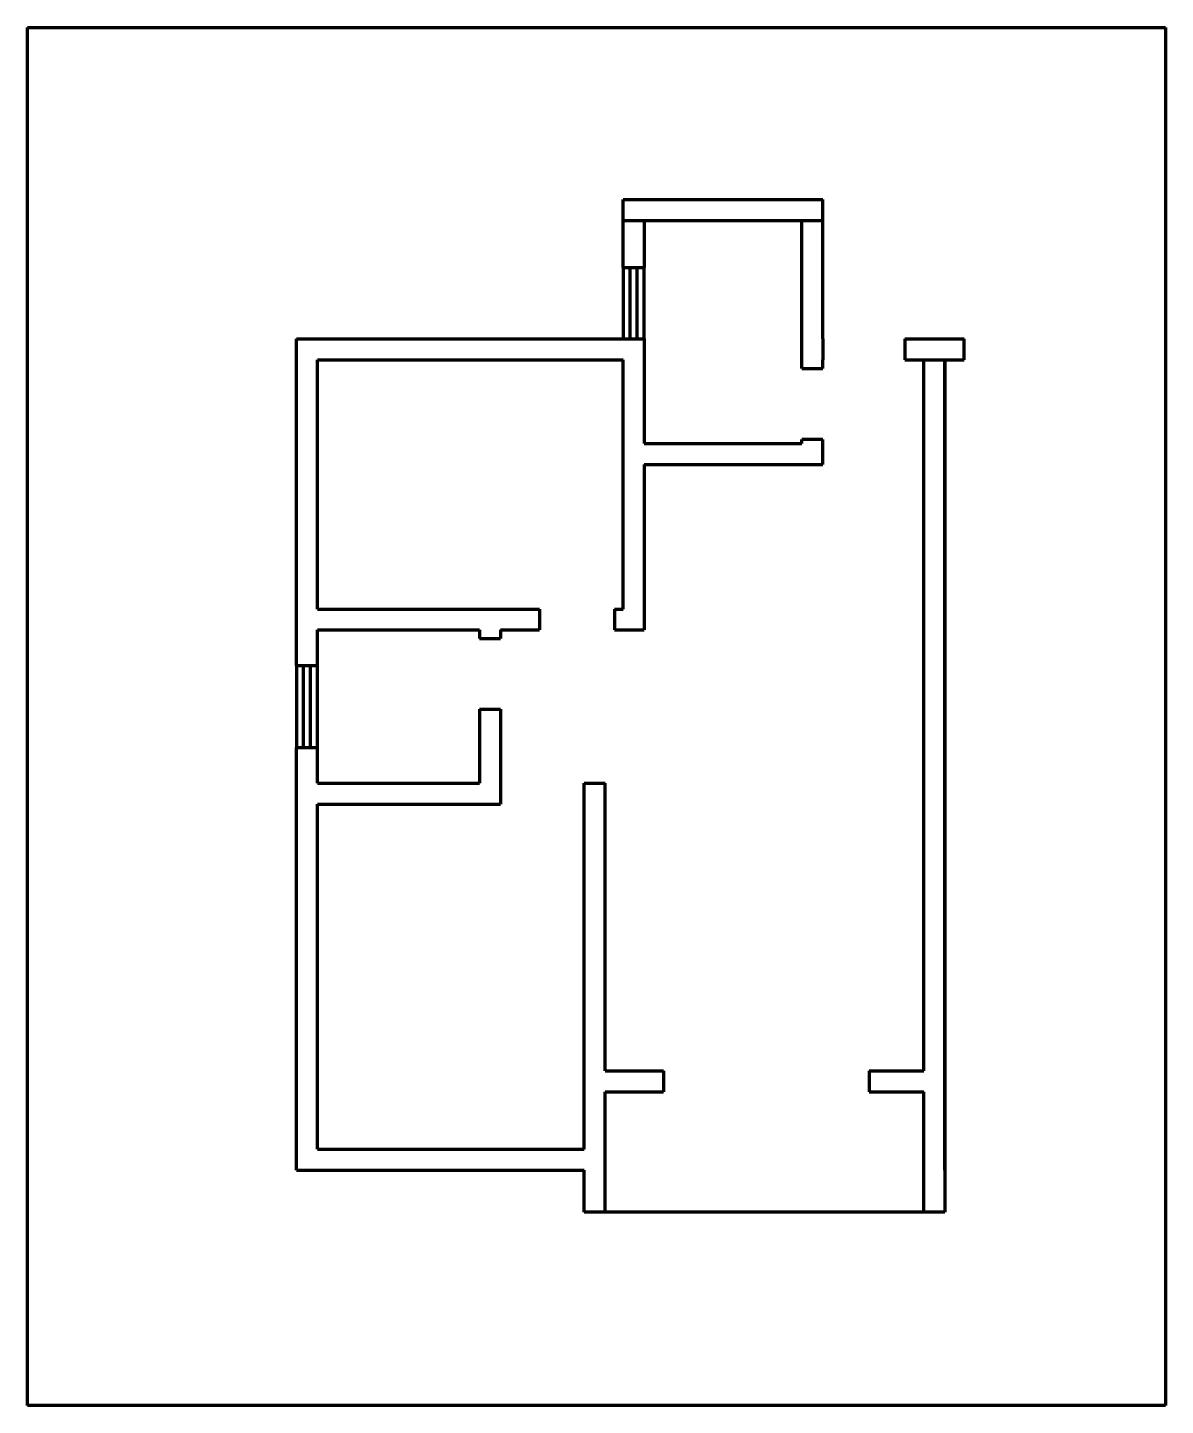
# Model space of a CAD drawing. Header units: inches. Extents: x 33 to 13092, y -1 to 15811.
import ezdxf

# ---------------------------------------------------------------- set-up
doc = ezdxf.new("R2010")
doc.units = ezdxf.units.IN
doc.header["$MEASUREMENT"] = 0
picture_1 = doc.add_image_def('image1.jpg', size_in_pixel=(721, 873))

msp = doc.modelspace()

# ---------------------------------------------------------------- linework, layer by layer
at = {"color": 1, "lineweight": 106}
for p, q in [((6870, 13838), (9160, 13838)), ((6870, 13058), (6870, 13838)), ((9160, 12238), (9160, 13838)), ((6870, 13598), (9160, 13598)), ((7110, 13598), (7110, 13058)), ((8920, 11898), (8920, 13598)), ((6870, 13058), (7110, 13058)), ((3120, 12238), (7110, 12238)), ((3120, 8488), (3120, 12238)), ((7110, 12238), (7110, 11038)), ((9160, 12238), (9160, 11998)), ((10100, 12238), (10560, 12238)), ((10100, 12238), (10100, 11998)), ((10100, 12238), (10780, 12238)), ((10780, 11998), (10780, 12238)), ((3360, 11998), (6870, 11998)), ((3360, 9138), (3360, 11998)), ((6870, 9138), (6870, 11998)), ((8920, 11898), (9160, 11898)), ((9160, 11898), (9160, 11998)), ((10100, 11998), (10320, 11998)), ((10100, 11998), (10780, 11998)), ((10320, 3838), (10320, 11998)), ((10560, 2698), (10560, 11998)), ((10560, 11998), (10560, 2218)), ((8920, 11038), (8920, 11083)), ((9160, 11083), (8920, 11083)), ((9160, 10798), (9160, 11083)), ((7110, 11038), (8920, 11038)), ((7110, 10798), (9160, 10798)), ((7110, 10798), (7110, 8898)), ((3360, 9138), (5910, 9138)), ((5910, 9138), (5910, 8898)), ((6770, 9138), (6770, 8898)), ((6770, 9138), (6870, 9138)), ((3360, 8898), (5220, 8898)), ((3360, 8488), (3360, 8898)), ((5220, 8898), (5220, 8798)), ((5460, 8898), (5460, 8798)), ((5460, 8898), (5910, 8898)), ((6770, 8898), (7110, 8898)), ((5220, 8798), (5460, 8798)), ((3120, 8488), (3360, 8488)), ((5220, 7988), (5460, 7988)), ((5220, 7988), (5220, 7138)), ((5460, 7988), (5460, 6898)), ((3120, 2698), (3120, 7548)), ((3120, 7548), (3360, 7548)), ((3120, 7548), (3360, 7548)), ((3360, 7138), (3360, 7548)), ((3360, 7138), (5220, 7138)), ((6420, 7138), (6660, 7138)), ((6420, 3598), (6420, 7138)), ((6660, 3838), (6660, 7138)), ((3360, 6898), (5460, 6898)), ((3360, 3598), (3360, 6898)), ((6660, 3838), (7330, 3838)), ((7330, 3838), (7330, 3598)), ((9690, 3838), (9690, 3598)), ((9690, 3838), (10320, 3838)), ((3360, 2938), (3360, 3598)), ((6420, 2938), (6420, 3598)), ((6660, 2218), (6660, 3598)), ((6660, 3598), (7330, 3598)), ((9690, 3598), (10320, 3598)), ((10320, 2218), (10320, 3598)), ((3360, 2938), (6420, 2938)), ((3120, 2698), (6420, 2698)), ((6420, 2218), (6420, 2698)), ((10560, 2218), (6420, 2218))]:
    msp.add_line(p, q, dxfattribs=at)
at = {"color": 4, "lineweight": 106}
for p, q in [((6870, 13058), (6870, 12238)), ((6950, 12238), (6950, 13058)), ((7030, 12238), (7030, 13058)), ((7110, 12238), (7110, 13058)), ((3120, 8488), (3120, 7548)), ((3200, 7548), (3200, 8488)), ((3280, 7548), (3280, 8488)), ((3360, 7548), (3360, 8488))]:
    msp.add_line(p, q, dxfattribs=at)

# ---------------------------------------------------------------- pictures from other files: only their frames are drawn
at = {"color": 1, "lineweight": 106}
image = msp.add_image(picture_1, insert=(33, -1), size_in_units=(13059, 15812), dxfattribs=at)
image.dxf.flags = 7

doc.saveas('drawing.dxf')
